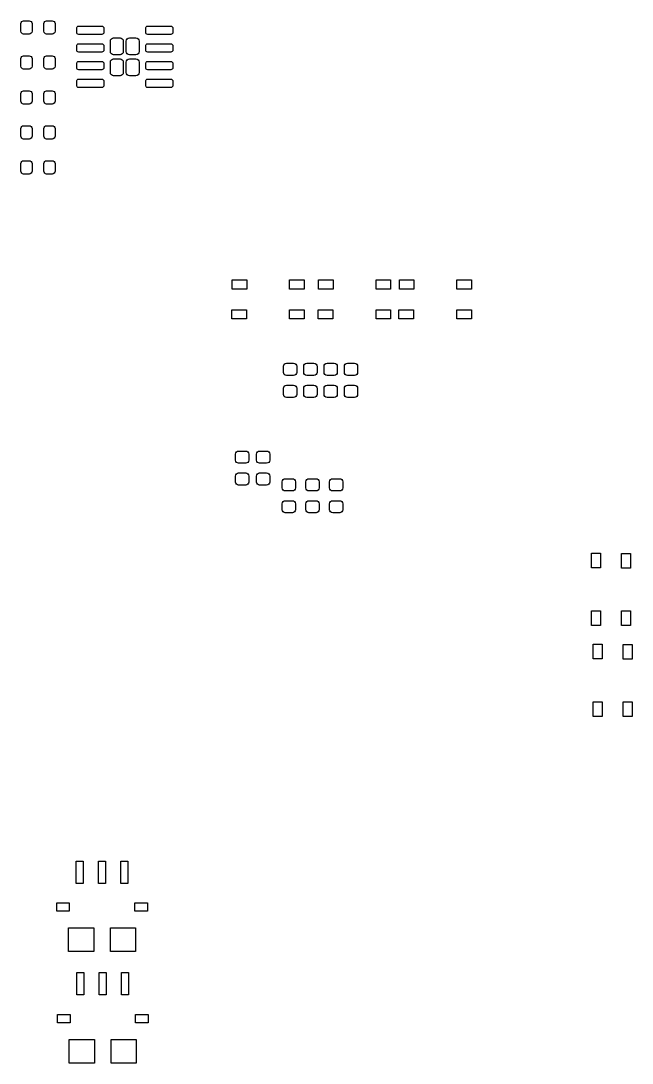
# Model space of a CAD drawing. Extents: x 4 to 11.01, y -6.32 to -1.07.
# Drawn here: x 5.769 to 7.495, y -4.37 to -1.425 of the extents above; entities that cross this region are included whole.
import ezdxf

# ---------------------------------------------------------------- set-up
doc = ezdxf.new("R2010")
doc.units = 0
doc.header["$MEASUREMENT"] = 0
doc.layers.add('BLACK', color=7, linetype='CONTINUOUS')

msp = doc.modelspace()

# ---------------------------------------------------------------- linework, layer by layer
at = {"layer": 'BLACK', "linetype": 'CONTINUOUS'}
for p, q in [((5.7687, -1.4333), (5.7693, -1.4303)), ((5.7687, -1.4549), (5.7687, -1.4333)), ((5.7693, -1.4303), (5.771, -1.4277)), ((5.771, -1.4277), (5.7736, -1.426)), ((5.7736, -1.426), (5.7766, -1.4254)), ((5.7766, -1.4254), (5.7923, -1.4254)), ((5.7923, -1.4254), (5.7953, -1.426)), ((5.7953, -1.426), (5.7979, -1.4277)), ((5.7979, -1.4277), (5.7996, -1.4303)), ((5.7996, -1.4303), (5.8002, -1.4333)), ((5.8002, -1.4333), (5.8002, -1.4549)), ((5.8337, -1.4333), (5.8343, -1.4303)), ((5.8337, -1.4549), (5.8337, -1.4333)), ((5.8343, -1.4303), (5.836, -1.4277)), ((5.836, -1.4277), (5.8385, -1.426)), ((5.8385, -1.426), (5.8415, -1.4254)), ((5.8415, -1.4254), (5.8573, -1.4254)), ((5.8573, -1.4254), (5.8603, -1.426)), ((5.8603, -1.426), (5.8629, -1.4277)), ((5.8629, -1.4277), (5.8646, -1.4303)), ((5.8646, -1.4303), (5.8652, -1.4333)), ((5.8652, -1.4333), (5.8652, -1.4549)), ((5.9268, -1.4438), (5.9281, -1.4419)), ((5.9281, -1.4419), (5.93, -1.4406)), ((5.93, -1.4406), (5.9323, -1.4402)), ((5.9323, -1.4402), (5.9972, -1.4402)), ((5.9972, -1.4402), (5.9995, -1.4406)), ((5.9995, -1.4406), (6.0014, -1.4419)), ((6.0014, -1.4419), (6.0027, -1.4438)), ((6.1217, -1.4438), (6.123, -1.4419)), ((6.123, -1.4419), (6.1249, -1.4406)), ((6.1249, -1.4406), (6.1272, -1.4402)), ((6.1272, -1.4402), (6.1921, -1.4402)), ((6.1921, -1.4402), (6.1944, -1.4406)), ((6.1944, -1.4406), (6.1963, -1.4419)), ((6.1963, -1.4419), (6.1976, -1.4438)), ((5.7693, -1.4579), (5.7687, -1.4549)), ((5.771, -1.4605), (5.7693, -1.4579)), ((5.7736, -1.4622), (5.771, -1.4605)), ((5.7766, -1.4628), (5.7736, -1.4622)), ((5.7923, -1.4628), (5.7766, -1.4628)), ((5.7953, -1.4622), (5.7923, -1.4628)), ((5.7979, -1.4605), (5.7953, -1.4622)), ((5.7996, -1.4579), (5.7979, -1.4605)), ((5.8002, -1.4549), (5.7996, -1.4579)), ((5.8343, -1.4579), (5.8337, -1.4549)), ((5.836, -1.4605), (5.8343, -1.4579)), ((5.8385, -1.4622), (5.836, -1.4605)), ((5.8415, -1.4628), (5.8385, -1.4622)), ((5.8573, -1.4628), (5.8415, -1.4628)), ((5.8603, -1.4622), (5.8573, -1.4628)), ((5.8629, -1.4605), (5.8603, -1.4622)), ((5.8646, -1.4579), (5.8629, -1.4605)), ((5.8652, -1.4549), (5.8646, -1.4579)), ((5.9264, -1.4461), (5.9268, -1.4438)), ((5.9264, -1.4579), (5.9264, -1.4461)), ((5.9268, -1.4601), (5.9264, -1.4579)), ((5.9281, -1.462), (5.9268, -1.4601)), ((5.93, -1.4633), (5.9281, -1.462)), ((5.9323, -1.4638), (5.93, -1.4633)), ((5.9972, -1.4638), (5.9323, -1.4638)), ((5.9995, -1.4633), (5.9972, -1.4638)), ((6.0014, -1.462), (5.9995, -1.4633)), ((6.0027, -1.4601), (6.0014, -1.462)), ((6.0027, -1.4438), (6.0031, -1.4461)), ((6.0031, -1.4579), (6.0027, -1.4601)), ((6.0031, -1.4461), (6.0031, -1.4579)), ((6.1213, -1.4461), (6.1217, -1.4438)), ((6.1213, -1.4579), (6.1213, -1.4461)), ((6.1217, -1.4601), (6.1213, -1.4579)), ((6.123, -1.462), (6.1217, -1.4601)), ((6.1249, -1.4633), (6.123, -1.462)), ((6.1272, -1.4638), (6.1249, -1.4633)), ((6.1921, -1.4638), (6.1272, -1.4638)), ((6.1944, -1.4633), (6.1921, -1.4638)), ((6.1963, -1.462), (6.1944, -1.4633)), ((6.1976, -1.4601), (6.1963, -1.462)), ((6.1976, -1.4438), (6.198, -1.4461)), ((6.198, -1.4579), (6.1976, -1.4601)), ((6.198, -1.4461), (6.198, -1.4579)), ((5.9264, -1.4961), (5.9268, -1.4938)), ((5.9264, -1.5079), (5.9264, -1.4961)), ((5.9268, -1.4938), (5.9281, -1.4919)), ((5.9281, -1.4919), (5.93, -1.4906)), ((5.93, -1.4906), (5.9323, -1.4902)), ((5.9323, -1.4902), (5.9972, -1.4902)), ((5.9972, -1.4902), (5.9995, -1.4906)), ((5.9995, -1.4906), (6.0014, -1.4919)), ((6.0014, -1.4919), (6.0027, -1.4938)), ((6.0027, -1.4938), (6.0031, -1.4961)), ((6.0031, -1.4961), (6.0031, -1.5079)), ((6.0217, -1.4827), (6.0223, -1.4792)), ((6.0217, -1.5122), (6.0217, -1.4827)), ((6.0223, -1.4792), (6.0243, -1.4763)), ((6.0243, -1.4763), (6.0272, -1.4743)), ((6.0272, -1.4743), (6.0307, -1.4736)), ((6.0307, -1.4736), (6.0488, -1.4736)), ((6.0488, -1.4736), (6.0523, -1.4743)), ((6.0523, -1.4743), (6.0552, -1.4763)), ((6.0552, -1.4763), (6.0572, -1.4792)), ((6.0572, -1.4792), (6.0579, -1.4827)), ((6.0579, -1.4827), (6.0579, -1.5122)), ((6.0665, -1.4827), (6.0672, -1.4792)), ((6.0665, -1.5122), (6.0665, -1.4827)), ((6.0672, -1.4792), (6.0692, -1.4763)), ((6.0692, -1.4763), (6.0721, -1.4743)), ((6.0721, -1.4743), (6.0756, -1.4736)), ((6.0756, -1.4736), (6.0937, -1.4736)), ((6.0937, -1.4736), (6.0972, -1.4743)), ((6.0972, -1.4743), (6.1001, -1.4763)), ((6.1001, -1.4763), (6.1021, -1.4792)), ((6.1021, -1.4792), (6.1028, -1.4827)), ((6.1028, -1.4827), (6.1028, -1.5122)), ((6.1213, -1.4961), (6.1217, -1.4938)), ((6.1213, -1.5079), (6.1213, -1.4961)), ((6.1217, -1.4938), (6.123, -1.4919)), ((6.123, -1.4919), (6.1249, -1.4906)), ((6.1249, -1.4906), (6.1272, -1.4902)), ((6.1272, -1.4902), (6.1921, -1.4902)), ((6.1921, -1.4902), (6.1944, -1.4906)), ((6.1944, -1.4906), (6.1963, -1.4919)), ((6.1963, -1.4919), (6.1976, -1.4938)), ((6.1976, -1.4938), (6.198, -1.4961)), ((6.198, -1.4961), (6.198, -1.5079)), ((5.7687, -1.5321), (5.7693, -1.5291)), ((5.7693, -1.5291), (5.771, -1.5265)), ((5.771, -1.5265), (5.7736, -1.5248)), ((5.7736, -1.5248), (5.7766, -1.5242)), ((5.7766, -1.5242), (5.7923, -1.5242)), ((5.7923, -1.5242), (5.7953, -1.5248)), ((5.7953, -1.5248), (5.7979, -1.5265)), ((5.7979, -1.5265), (5.7996, -1.5291)), ((5.7996, -1.5291), (5.8002, -1.5321)), ((5.8337, -1.5321), (5.8343, -1.5291)), ((5.8343, -1.5291), (5.836, -1.5265)), ((5.836, -1.5265), (5.8385, -1.5248)), ((5.8385, -1.5248), (5.8415, -1.5242)), ((5.8415, -1.5242), (5.8573, -1.5242)), ((5.8573, -1.5242), (5.8603, -1.5248)), ((5.8603, -1.5248), (5.8629, -1.5265)), ((5.8629, -1.5265), (5.8646, -1.5291)), ((5.8646, -1.5291), (5.8652, -1.5321)), ((5.9268, -1.5101), (5.9264, -1.5079)), ((5.9281, -1.512), (5.9268, -1.5101)), ((5.93, -1.5133), (5.9281, -1.512)), ((5.9323, -1.5138), (5.93, -1.5133)), ((5.9972, -1.5138), (5.9323, -1.5138)), ((5.9995, -1.5133), (5.9972, -1.5138)), ((6.0014, -1.512), (5.9995, -1.5133)), ((6.0027, -1.5101), (6.0014, -1.512)), ((6.0031, -1.5079), (6.0027, -1.5101)), ((6.0223, -1.5157), (6.0217, -1.5122)), ((6.0243, -1.5186), (6.0223, -1.5157)), ((6.0272, -1.5206), (6.0243, -1.5186)), ((6.0307, -1.5213), (6.0272, -1.5206)), ((6.0488, -1.5213), (6.0307, -1.5213)), ((6.0523, -1.5206), (6.0488, -1.5213)), ((6.0552, -1.5186), (6.0523, -1.5206)), ((6.0572, -1.5157), (6.0552, -1.5186)), ((6.0579, -1.5122), (6.0572, -1.5157)), ((6.0672, -1.5157), (6.0665, -1.5122)), ((6.0692, -1.5186), (6.0672, -1.5157)), ((6.0721, -1.5206), (6.0692, -1.5186)), ((6.0756, -1.5213), (6.0721, -1.5206)), ((6.0937, -1.5213), (6.0756, -1.5213)), ((6.0972, -1.5206), (6.0937, -1.5213)), ((6.1001, -1.5186), (6.0972, -1.5206)), ((6.1021, -1.5157), (6.1001, -1.5186)), ((6.1028, -1.5122), (6.1021, -1.5157)), ((6.1217, -1.5101), (6.1213, -1.5079)), ((6.123, -1.512), (6.1217, -1.5101)), ((6.1249, -1.5133), (6.123, -1.512)), ((6.1272, -1.5138), (6.1249, -1.5133)), ((6.1921, -1.5138), (6.1272, -1.5138)), ((6.1944, -1.5133), (6.1921, -1.5138)), ((6.1963, -1.512), (6.1944, -1.5133)), ((6.1976, -1.5101), (6.1963, -1.512)), ((6.198, -1.5079), (6.1976, -1.5101)), ((5.7687, -1.5537), (5.7687, -1.5321)), ((5.7693, -1.5568), (5.7687, -1.5537)), ((5.771, -1.5593), (5.7693, -1.5568)), ((5.7736, -1.561), (5.771, -1.5593)), ((5.7979, -1.5593), (5.7953, -1.561)), ((5.7996, -1.5568), (5.7979, -1.5593)), ((5.8002, -1.5537), (5.7996, -1.5568)), ((5.8002, -1.5321), (5.8002, -1.5537)), ((5.8337, -1.5537), (5.8337, -1.5321)), ((5.8343, -1.5568), (5.8337, -1.5537)), ((5.836, -1.5593), (5.8343, -1.5568)), ((5.8385, -1.561), (5.836, -1.5593)), ((5.8629, -1.5593), (5.8603, -1.561)), ((5.8646, -1.5568), (5.8629, -1.5593)), ((5.8652, -1.5537), (5.8646, -1.5568)), ((5.8652, -1.5321), (5.8652, -1.5537)), ((5.9264, -1.5461), (5.9268, -1.5438)), ((5.9264, -1.5579), (5.9264, -1.5461)), ((5.9268, -1.5601), (5.9264, -1.5579)), ((5.9268, -1.5438), (5.9281, -1.5419)), ((5.9281, -1.562), (5.9268, -1.5601)), ((5.9281, -1.5419), (5.93, -1.5406)), ((5.93, -1.5406), (5.9323, -1.5402)), ((5.9323, -1.5402), (5.9972, -1.5402)), ((5.9972, -1.5402), (5.9995, -1.5406)), ((5.9995, -1.5406), (6.0014, -1.5419)), ((6.0014, -1.5419), (6.0027, -1.5438)), ((6.0027, -1.5601), (6.0014, -1.562)), ((6.0027, -1.5438), (6.0031, -1.5461)), ((6.0031, -1.5579), (6.0027, -1.5601)), ((6.0031, -1.5461), (6.0031, -1.5579)), ((6.0217, -1.5417), (6.0223, -1.5383)), ((6.0217, -1.5713), (6.0217, -1.5417)), ((6.0223, -1.5383), (6.0243, -1.5353)), ((6.0243, -1.5353), (6.0272, -1.5334)), ((6.0272, -1.5334), (6.0307, -1.5327)), ((6.0307, -1.5327), (6.0488, -1.5327)), ((6.0488, -1.5327), (6.0523, -1.5334)), ((6.0523, -1.5334), (6.0552, -1.5353)), ((6.0552, -1.5353), (6.0572, -1.5383)), ((6.0572, -1.5383), (6.0579, -1.5417)), ((6.0579, -1.5417), (6.0579, -1.5713)), ((6.0665, -1.5417), (6.0672, -1.5383)), ((6.0665, -1.5713), (6.0665, -1.5417)), ((6.0672, -1.5383), (6.0692, -1.5353)), ((6.0692, -1.5353), (6.0721, -1.5334)), ((6.0721, -1.5334), (6.0756, -1.5327)), ((6.0756, -1.5327), (6.0937, -1.5327)), ((6.0937, -1.5327), (6.0972, -1.5334)), ((6.0972, -1.5334), (6.1001, -1.5353)), ((6.1001, -1.5353), (6.1021, -1.5383)), ((6.1021, -1.5383), (6.1028, -1.5417)), ((6.1028, -1.5417), (6.1028, -1.5713)), ((6.1213, -1.5461), (6.1217, -1.5438)), ((6.1213, -1.5579), (6.1213, -1.5461)), ((6.1217, -1.5601), (6.1213, -1.5579)), ((6.1217, -1.5438), (6.123, -1.5419)), ((6.123, -1.562), (6.1217, -1.5601)), ((6.123, -1.5419), (6.1249, -1.5406)), ((6.1249, -1.5406), (6.1272, -1.5402)), ((6.1272, -1.5402), (6.1921, -1.5402)), ((6.1921, -1.5402), (6.1944, -1.5406)), ((6.1944, -1.5406), (6.1963, -1.5419)), ((6.1963, -1.5419), (6.1976, -1.5438)), ((6.1976, -1.5601), (6.1963, -1.562)), ((6.1976, -1.5438), (6.198, -1.5461)), ((6.198, -1.5579), (6.1976, -1.5601)), ((6.198, -1.5461), (6.198, -1.5579)), ((5.7766, -1.5616), (5.7736, -1.561)), ((5.7923, -1.5616), (5.7766, -1.5616)), ((5.7953, -1.561), (5.7923, -1.5616)), ((5.8415, -1.5616), (5.8385, -1.561)), ((5.8573, -1.5616), (5.8415, -1.5616)), ((5.8603, -1.561), (5.8573, -1.5616)), ((5.93, -1.5633), (5.9281, -1.562)), ((5.9323, -1.5638), (5.93, -1.5633)), ((5.9972, -1.5638), (5.9323, -1.5638)), ((5.9995, -1.5633), (5.9972, -1.5638)), ((6.0014, -1.562), (5.9995, -1.5633)), ((6.0223, -1.5747), (6.0217, -1.5713)), ((6.0243, -1.5777), (6.0223, -1.5747)), ((6.0272, -1.5796), (6.0243, -1.5777)), ((6.0307, -1.5803), (6.0272, -1.5796)), ((6.0488, -1.5803), (6.0307, -1.5803)), ((6.0523, -1.5796), (6.0488, -1.5803)), ((6.0552, -1.5777), (6.0523, -1.5796)), ((6.0572, -1.5747), (6.0552, -1.5777)), ((6.0579, -1.5713), (6.0572, -1.5747)), ((6.0672, -1.5747), (6.0665, -1.5713)), ((6.0692, -1.5777), (6.0672, -1.5747)), ((6.0721, -1.5796), (6.0692, -1.5777)), ((6.0756, -1.5803), (6.0721, -1.5796)), ((6.0937, -1.5803), (6.0756, -1.5803)), ((6.0972, -1.5796), (6.0937, -1.5803)), ((6.1001, -1.5777), (6.0972, -1.5796)), ((6.1021, -1.5747), (6.1001, -1.5777)), ((6.1028, -1.5713), (6.1021, -1.5747)), ((6.1249, -1.5633), (6.123, -1.562)), ((6.1272, -1.5638), (6.1249, -1.5633)), ((6.1921, -1.5638), (6.1272, -1.5638)), ((6.1944, -1.5633), (6.1921, -1.5638)), ((6.1963, -1.562), (6.1944, -1.5633)), ((5.9264, -1.5961), (5.9268, -1.5938)), ((5.9264, -1.6079), (5.9264, -1.5961)), ((5.9268, -1.6101), (5.9264, -1.6079)), ((5.9268, -1.5938), (5.9281, -1.5919)), ((5.9281, -1.612), (5.9268, -1.6101)), ((5.9281, -1.5919), (5.93, -1.5906)), ((5.93, -1.6133), (5.9281, -1.612)), ((5.93, -1.5906), (5.9323, -1.5902)), ((5.9323, -1.6138), (5.93, -1.6133)), ((5.9323, -1.5902), (5.9972, -1.5902)), ((5.9972, -1.6138), (5.9323, -1.6138)), ((5.9972, -1.5902), (5.9995, -1.5906)), ((5.9995, -1.6133), (5.9972, -1.6138)), ((5.9995, -1.5906), (6.0014, -1.5919)), ((6.0014, -1.612), (5.9995, -1.6133)), ((6.0014, -1.5919), (6.0027, -1.5938)), ((6.0027, -1.6101), (6.0014, -1.612)), ((6.0027, -1.5938), (6.0031, -1.5961)), ((6.0031, -1.6079), (6.0027, -1.6101)), ((6.0031, -1.5961), (6.0031, -1.6079)), ((6.1213, -1.5961), (6.1217, -1.5938)), ((6.1213, -1.6079), (6.1213, -1.5961)), ((6.1217, -1.6101), (6.1213, -1.6079)), ((6.1217, -1.5938), (6.123, -1.5919)), ((6.123, -1.612), (6.1217, -1.6101)), ((6.123, -1.5919), (6.1249, -1.5906)), ((6.1249, -1.6133), (6.123, -1.612)), ((6.1249, -1.5906), (6.1272, -1.5902)), ((6.1272, -1.6138), (6.1249, -1.6133)), ((6.1272, -1.5902), (6.1921, -1.5902)), ((6.1921, -1.6138), (6.1272, -1.6138)), ((6.1921, -1.5902), (6.1944, -1.5906)), ((6.1944, -1.6133), (6.1921, -1.6138)), ((6.1944, -1.5906), (6.1963, -1.5919)), ((6.1963, -1.612), (6.1944, -1.6133)), ((6.1963, -1.5919), (6.1976, -1.5938)), ((6.1976, -1.6101), (6.1963, -1.612)), ((6.1976, -1.5938), (6.198, -1.5961)), ((6.198, -1.6079), (6.1976, -1.6101)), ((6.198, -1.5961), (6.198, -1.6079)), ((5.7687, -1.6309), (5.7693, -1.6279)), ((5.7687, -1.6526), (5.7687, -1.6309)), ((5.7693, -1.6279), (5.771, -1.6253)), ((5.771, -1.6253), (5.7736, -1.6236)), ((5.7736, -1.6236), (5.7766, -1.623)), ((5.7766, -1.623), (5.7923, -1.623)), ((5.7923, -1.623), (5.7953, -1.6236)), ((5.7953, -1.6236), (5.7979, -1.6253)), ((5.7979, -1.6253), (5.7996, -1.6279)), ((5.7996, -1.6279), (5.8002, -1.6309)), ((5.8002, -1.6309), (5.8002, -1.6526)), ((5.8337, -1.6309), (5.8343, -1.6279)), ((5.8337, -1.6526), (5.8337, -1.6309)), ((5.8343, -1.6279), (5.836, -1.6253)), ((5.836, -1.6253), (5.8385, -1.6236)), ((5.8385, -1.6236), (5.8415, -1.623)), ((5.8415, -1.623), (5.8573, -1.623)), ((5.8573, -1.623), (5.8603, -1.6236)), ((5.8603, -1.6236), (5.8629, -1.6253)), ((5.8629, -1.6253), (5.8646, -1.6279)), ((5.8646, -1.6279), (5.8652, -1.6309)), ((5.8652, -1.6309), (5.8652, -1.6526)), ((5.7693, -1.6556), (5.7687, -1.6526)), ((5.771, -1.6581), (5.7693, -1.6556)), ((5.7736, -1.6598), (5.771, -1.6581)), ((5.7766, -1.6604), (5.7736, -1.6598)), ((5.7923, -1.6604), (5.7766, -1.6604)), ((5.7953, -1.6598), (5.7923, -1.6604)), ((5.7979, -1.6581), (5.7953, -1.6598)), ((5.7996, -1.6556), (5.7979, -1.6581)), ((5.8002, -1.6526), (5.7996, -1.6556)), ((5.8343, -1.6556), (5.8337, -1.6526)), ((5.836, -1.6581), (5.8343, -1.6556)), ((5.8385, -1.6598), (5.836, -1.6581)), ((5.8415, -1.6604), (5.8385, -1.6598)), ((5.8573, -1.6604), (5.8415, -1.6604)), ((5.8603, -1.6598), (5.8573, -1.6604)), ((5.8629, -1.6581), (5.8603, -1.6598)), ((5.8646, -1.6556), (5.8629, -1.6581)), ((5.8652, -1.6526), (5.8646, -1.6556)), ((5.7687, -1.7297), (5.7693, -1.7267)), ((5.7687, -1.7514), (5.7687, -1.7297)), ((5.7693, -1.7267), (5.771, -1.7242)), ((5.771, -1.7242), (5.7736, -1.7224)), ((5.7736, -1.7224), (5.7766, -1.7219)), ((5.7766, -1.7219), (5.7923, -1.7219)), ((5.7923, -1.7219), (5.7953, -1.7224)), ((5.7953, -1.7224), (5.7979, -1.7242)), ((5.7979, -1.7242), (5.7996, -1.7267)), ((5.7996, -1.7267), (5.8002, -1.7297)), ((5.8002, -1.7297), (5.8002, -1.7514)), ((5.8337, -1.7297), (5.8343, -1.7267)), ((5.8337, -1.7514), (5.8337, -1.7297)), ((5.8343, -1.7267), (5.836, -1.7242)), ((5.836, -1.7242), (5.8385, -1.7224)), ((5.8385, -1.7224), (5.8415, -1.7219)), ((5.8415, -1.7219), (5.8573, -1.7219)), ((5.8573, -1.7219), (5.8603, -1.7224)), ((5.8603, -1.7224), (5.8629, -1.7242)), ((5.8629, -1.7242), (5.8646, -1.7267)), ((5.8646, -1.7267), (5.8652, -1.7297)), ((5.8652, -1.7297), (5.8652, -1.7514)), ((5.7693, -1.7544), (5.7687, -1.7514)), ((5.771, -1.7569), (5.7693, -1.7544)), ((5.7736, -1.7587), (5.771, -1.7569)), ((5.7766, -1.7593), (5.7736, -1.7587)), ((5.7923, -1.7593), (5.7766, -1.7593)), ((5.7953, -1.7587), (5.7923, -1.7593)), ((5.7979, -1.7569), (5.7953, -1.7587)), ((5.7996, -1.7544), (5.7979, -1.7569)), ((5.8002, -1.7514), (5.7996, -1.7544)), ((5.8343, -1.7544), (5.8337, -1.7514)), ((5.836, -1.7569), (5.8343, -1.7544)), ((5.8385, -1.7587), (5.836, -1.7569)), ((5.8415, -1.7593), (5.8385, -1.7587)), ((5.8573, -1.7593), (5.8415, -1.7593)), ((5.8603, -1.7587), (5.8573, -1.7593)), ((5.8629, -1.7569), (5.8603, -1.7587)), ((5.8646, -1.7544), (5.8629, -1.7569)), ((5.8652, -1.7514), (5.8646, -1.7544)), ((5.7687, -1.8285), (5.7693, -1.8255)), ((5.7693, -1.8255), (5.771, -1.823)), ((5.771, -1.823), (5.7736, -1.8213)), ((5.7736, -1.8213), (5.7766, -1.8207)), ((5.7766, -1.8207), (5.7923, -1.8207)), ((5.7923, -1.8207), (5.7953, -1.8213)), ((5.7953, -1.8213), (5.7979, -1.823)), ((5.7979, -1.823), (5.7996, -1.8255)), ((5.7996, -1.8255), (5.8002, -1.8285)), ((5.8337, -1.8285), (5.8343, -1.8255)), ((5.8343, -1.8255), (5.836, -1.823)), ((5.836, -1.823), (5.8385, -1.8213)), ((5.8385, -1.8213), (5.8415, -1.8207)), ((5.8415, -1.8207), (5.8573, -1.8207)), ((5.8573, -1.8207), (5.8603, -1.8213)), ((5.8603, -1.8213), (5.8629, -1.823)), ((5.8629, -1.823), (5.8646, -1.8255)), ((5.8646, -1.8255), (5.8652, -1.8285)), ((5.7687, -1.8502), (5.7687, -1.8285)), ((5.7693, -1.8532), (5.7687, -1.8502)), ((5.771, -1.8558), (5.7693, -1.8532)), ((5.7996, -1.8532), (5.7979, -1.8558)), ((5.8002, -1.8502), (5.7996, -1.8532)), ((5.8002, -1.8285), (5.8002, -1.8502)), ((5.8337, -1.8502), (5.8337, -1.8285)), ((5.8343, -1.8532), (5.8337, -1.8502)), ((5.836, -1.8558), (5.8343, -1.8532)), ((5.8646, -1.8532), (5.8629, -1.8558)), ((5.8652, -1.8502), (5.8646, -1.8532)), ((5.8652, -1.8285), (5.8652, -1.8502)), ((5.7736, -1.8575), (5.771, -1.8558)), ((5.7766, -1.8581), (5.7736, -1.8575)), ((5.7923, -1.8581), (5.7766, -1.8581)), ((5.7953, -1.8575), (5.7923, -1.8581)), ((5.7979, -1.8558), (5.7953, -1.8575)), ((5.8385, -1.8575), (5.836, -1.8558)), ((5.8415, -1.8581), (5.8385, -1.8575)), ((5.8573, -1.8581), (5.8415, -1.8581)), ((5.8603, -1.8575), (5.8573, -1.8581)), ((5.8629, -1.8558), (5.8603, -1.8575)), ((6.3652, -2.1831), (6.3652, -2.1575)), ((6.3652, -2.1575), (6.4065, -2.1575)), ((6.4065, -2.1575), (6.4065, -2.1831)), ((6.5276, -2.1831), (6.5276, -2.1575)), ((6.5276, -2.1575), (6.5689, -2.1575)), ((6.5689, -2.1575), (6.5689, -2.1831)), ((6.6093, -2.1831), (6.6093, -2.1575)), ((6.6093, -2.1575), (6.6506, -2.1575)), ((6.6506, -2.1575), (6.6506, -2.1831)), ((6.7717, -2.1831), (6.7717, -2.1575)), ((6.7717, -2.1575), (6.813, -2.1575)), ((6.813, -2.1575), (6.813, -2.1831)), ((6.8376, -2.1831), (6.8376, -2.1575)), ((6.8376, -2.1575), (6.8789, -2.1575)), ((6.8789, -2.1575), (6.8789, -2.1831)), ((7, -2.1831), (7, -2.1575)), ((7, -2.1575), (7.0413, -2.1575)), ((7.0413, -2.1575), (7.0413, -2.1831)), ((6.4065, -2.1831), (6.3652, -2.1831)), ((6.5689, -2.1831), (6.5276, -2.1831)), ((6.6506, -2.1831), (6.6093, -2.1831)), ((6.813, -2.1831), (6.7717, -2.1831)), ((6.8789, -2.1831), (6.8376, -2.1831)), ((7.0413, -2.1831), (7, -2.1831)), ((6.3642, -2.2677), (6.3642, -2.2421)), ((6.3642, -2.2421), (6.4055, -2.2421)), ((6.4055, -2.2421), (6.4055, -2.2677)), ((6.5276, -2.2677), (6.5276, -2.2421)), ((6.5276, -2.2421), (6.5689, -2.2421)), ((6.5689, -2.2421), (6.5689, -2.2677)), ((6.6083, -2.2677), (6.6083, -2.2421)), ((6.6083, -2.2421), (6.6496, -2.2421)), ((6.6496, -2.2421), (6.6496, -2.2677)), ((6.7717, -2.2677), (6.7717, -2.2421)), ((6.7717, -2.2421), (6.813, -2.2421)), ((6.813, -2.2421), (6.813, -2.2677)), ((6.8366, -2.2677), (6.8366, -2.2421)), ((6.8366, -2.2421), (6.878, -2.2421)), ((6.878, -2.2421), (6.878, -2.2677)), ((7, -2.2677), (7, -2.2421)), ((7, -2.2421), (7.0413, -2.2421)), ((7.0413, -2.2421), (7.0413, -2.2677)), ((6.4055, -2.2677), (6.3642, -2.2677)), ((6.5689, -2.2677), (6.5276, -2.2677)), ((6.6496, -2.2677), (6.6083, -2.2677)), ((6.813, -2.2677), (6.7717, -2.2677)), ((6.878, -2.2677), (6.8366, -2.2677)), ((7.0413, -2.2677), (7, -2.2677)), ((6.5103, -2.4013), (6.511, -2.398)), ((6.5103, -2.4186), (6.5103, -2.4013)), ((6.511, -2.398), (6.5128, -2.3952)), ((6.5128, -2.3952), (6.5156, -2.3934)), ((6.5156, -2.3934), (6.5189, -2.3927)), ((6.5189, -2.3927), (6.5391, -2.3927)), ((6.5391, -2.3927), (6.5424, -2.3934)), ((6.5424, -2.3934), (6.5452, -2.3952)), ((6.5452, -2.3952), (6.547, -2.398)), ((6.547, -2.398), (6.5477, -2.4013)), ((6.5477, -2.4013), (6.5477, -2.4186)), ((6.5677, -2.4013), (6.5683, -2.398)), ((6.5677, -2.4186), (6.5677, -2.4013)), ((6.5683, -2.398), (6.5702, -2.3952)), ((6.5702, -2.3952), (6.573, -2.3934)), ((6.573, -2.3934), (6.5763, -2.3927)), ((6.5763, -2.3927), (6.5964, -2.3927)), ((6.5964, -2.3927), (6.5997, -2.3934)), ((6.5997, -2.3934), (6.6025, -2.3952)), ((6.6025, -2.3952), (6.6044, -2.398)), ((6.6044, -2.398), (6.6051, -2.4013)), ((6.6051, -2.4013), (6.6051, -2.4186)), ((6.625, -2.4013), (6.6257, -2.398)), ((6.625, -2.4186), (6.625, -2.4013)), ((6.6257, -2.398), (6.6275, -2.3952)), ((6.6275, -2.3952), (6.6303, -2.3934)), ((6.6303, -2.3934), (6.6336, -2.3927)), ((6.6336, -2.3927), (6.6538, -2.3927)), ((6.6538, -2.3927), (6.6571, -2.3934)), ((6.6571, -2.3934), (6.6599, -2.3952)), ((6.6599, -2.3952), (6.6617, -2.398)), ((6.6617, -2.398), (6.6624, -2.4013)), ((6.6624, -2.4013), (6.6624, -2.4186)), ((6.6823, -2.4013), (6.683, -2.398)), ((6.6823, -2.4186), (6.6823, -2.4013)), ((6.683, -2.398), (6.6849, -2.3952)), ((6.6849, -2.3952), (6.6877, -2.3934)), ((6.6877, -2.3934), (6.691, -2.3927)), ((6.691, -2.3927), (6.7111, -2.3927)), ((6.7111, -2.3927), (6.7144, -2.3934)), ((6.7144, -2.3934), (6.7172, -2.3952)), ((6.7172, -2.3952), (6.7191, -2.398)), ((6.7191, -2.398), (6.7198, -2.4013)), ((6.7198, -2.4013), (6.7198, -2.4186)), ((6.511, -2.4218), (6.5103, -2.4186)), ((6.5128, -2.4246), (6.511, -2.4218)), ((6.5156, -2.4265), (6.5128, -2.4246)), ((6.5189, -2.4272), (6.5156, -2.4265)), ((6.5391, -2.4272), (6.5189, -2.4272)), ((6.5424, -2.4265), (6.5391, -2.4272)), ((6.5452, -2.4246), (6.5424, -2.4265)), ((6.547, -2.4218), (6.5452, -2.4246)), ((6.5477, -2.4186), (6.547, -2.4218)), ((6.5683, -2.4218), (6.5677, -2.4186)), ((6.5702, -2.4246), (6.5683, -2.4218)), ((6.573, -2.4265), (6.5702, -2.4246)), ((6.5763, -2.4272), (6.573, -2.4265)), ((6.5964, -2.4272), (6.5763, -2.4272)), ((6.5997, -2.4265), (6.5964, -2.4272)), ((6.6025, -2.4246), (6.5997, -2.4265)), ((6.6044, -2.4218), (6.6025, -2.4246)), ((6.6051, -2.4186), (6.6044, -2.4218)), ((6.6257, -2.4218), (6.625, -2.4186)), ((6.6275, -2.4246), (6.6257, -2.4218)), ((6.6303, -2.4265), (6.6275, -2.4246)), ((6.6336, -2.4272), (6.6303, -2.4265)), ((6.6538, -2.4272), (6.6336, -2.4272)), ((6.6571, -2.4265), (6.6538, -2.4272)), ((6.6599, -2.4246), (6.6571, -2.4265)), ((6.6617, -2.4218), (6.6599, -2.4246)), ((6.6624, -2.4186), (6.6617, -2.4218)), ((6.683, -2.4218), (6.6823, -2.4186)), ((6.6849, -2.4246), (6.683, -2.4218)), ((6.6877, -2.4265), (6.6849, -2.4246)), ((6.691, -2.4272), (6.6877, -2.4265)), ((6.7111, -2.4272), (6.691, -2.4272)), ((6.7144, -2.4265), (6.7111, -2.4272)), ((6.7172, -2.4246), (6.7144, -2.4265)), ((6.7191, -2.4218), (6.7172, -2.4246)), ((6.7198, -2.4186), (6.7191, -2.4218)), ((6.5103, -2.4633), (6.511, -2.46)), ((6.5103, -2.4806), (6.5103, -2.4633)), ((6.511, -2.46), (6.5128, -2.4572)), ((6.5128, -2.4572), (6.5156, -2.4554)), ((6.5156, -2.4554), (6.5189, -2.4547)), ((6.5189, -2.4547), (6.5391, -2.4547)), ((6.5391, -2.4547), (6.5424, -2.4554)), ((6.5424, -2.4554), (6.5452, -2.4572)), ((6.5452, -2.4572), (6.547, -2.46)), ((6.547, -2.46), (6.5477, -2.4633)), ((6.5477, -2.4633), (6.5477, -2.4806)), ((6.5677, -2.4633), (6.5683, -2.46)), ((6.5677, -2.4806), (6.5677, -2.4633)), ((6.5683, -2.46), (6.5702, -2.4572)), ((6.5702, -2.4572), (6.573, -2.4554)), ((6.573, -2.4554), (6.5763, -2.4547)), ((6.5763, -2.4547), (6.5964, -2.4547)), ((6.5964, -2.4547), (6.5997, -2.4554)), ((6.5997, -2.4554), (6.6025, -2.4572)), ((6.6025, -2.4572), (6.6044, -2.46)), ((6.6044, -2.46), (6.6051, -2.4633)), ((6.6051, -2.4633), (6.6051, -2.4806)), ((6.625, -2.4633), (6.6257, -2.46)), ((6.625, -2.4806), (6.625, -2.4633)), ((6.6257, -2.46), (6.6275, -2.4572)), ((6.6275, -2.4572), (6.6303, -2.4554)), ((6.6303, -2.4554), (6.6336, -2.4547)), ((6.6336, -2.4547), (6.6538, -2.4547)), ((6.6538, -2.4547), (6.6571, -2.4554)), ((6.6571, -2.4554), (6.6599, -2.4572)), ((6.6599, -2.4572), (6.6617, -2.46)), ((6.6617, -2.46), (6.6624, -2.4633)), ((6.6624, -2.4633), (6.6624, -2.4806)), ((6.6823, -2.4633), (6.683, -2.46)), ((6.6823, -2.4806), (6.6823, -2.4633)), ((6.683, -2.46), (6.6849, -2.4572)), ((6.6849, -2.4572), (6.6877, -2.4554)), ((6.6877, -2.4554), (6.691, -2.4547)), ((6.691, -2.4547), (6.7111, -2.4547)), ((6.7111, -2.4547), (6.7144, -2.4554)), ((6.7144, -2.4554), (6.7172, -2.4572)), ((6.7172, -2.4572), (6.7191, -2.46)), ((6.7191, -2.46), (6.7198, -2.4633)), ((6.7198, -2.4633), (6.7198, -2.4806)), ((6.511, -2.4839), (6.5103, -2.4806)), ((6.5128, -2.4867), (6.511, -2.4839)), ((6.5156, -2.4885), (6.5128, -2.4867)), ((6.5189, -2.4892), (6.5156, -2.4885)), ((6.5391, -2.4892), (6.5189, -2.4892)), ((6.5424, -2.4885), (6.5391, -2.4892)), ((6.5452, -2.4867), (6.5424, -2.4885)), ((6.547, -2.4839), (6.5452, -2.4867)), ((6.5477, -2.4806), (6.547, -2.4839)), ((6.5683, -2.4839), (6.5677, -2.4806)), ((6.5702, -2.4867), (6.5683, -2.4839)), ((6.573, -2.4885), (6.5702, -2.4867)), ((6.5763, -2.4892), (6.573, -2.4885)), ((6.5964, -2.4892), (6.5763, -2.4892)), ((6.5997, -2.4885), (6.5964, -2.4892)), ((6.6025, -2.4867), (6.5997, -2.4885)), ((6.6044, -2.4839), (6.6025, -2.4867)), ((6.6051, -2.4806), (6.6044, -2.4839)), ((6.6257, -2.4839), (6.625, -2.4806)), ((6.6275, -2.4867), (6.6257, -2.4839)), ((6.6303, -2.4885), (6.6275, -2.4867)), ((6.6336, -2.4892), (6.6303, -2.4885)), ((6.6538, -2.4892), (6.6336, -2.4892)), ((6.6571, -2.4885), (6.6538, -2.4892)), ((6.6599, -2.4867), (6.6571, -2.4885)), ((6.6617, -2.4839), (6.6599, -2.4867)), ((6.6624, -2.4806), (6.6617, -2.4839)), ((6.683, -2.4839), (6.6823, -2.4806)), ((6.6849, -2.4867), (6.683, -2.4839)), ((6.6877, -2.4885), (6.6849, -2.4867)), ((6.691, -2.4892), (6.6877, -2.4885)), ((6.7111, -2.4892), (6.691, -2.4892)), ((6.7144, -2.4885), (6.7111, -2.4892)), ((6.7172, -2.4867), (6.7144, -2.4885)), ((6.7191, -2.4839), (6.7172, -2.4867)), ((6.7198, -2.4806), (6.7191, -2.4839)), ((6.375, -2.6494), (6.3757, -2.6461)), ((6.375, -2.6666), (6.375, -2.6494)), ((6.3757, -2.6461), (6.3775, -2.6433)), ((6.3775, -2.6433), (6.3803, -2.6414)), ((6.3803, -2.6414), (6.3836, -2.6407)), ((6.3836, -2.6407), (6.4038, -2.6407)), ((6.4038, -2.6407), (6.4071, -2.6414)), ((6.4071, -2.6414), (6.4099, -2.6433)), ((6.4099, -2.6433), (6.4117, -2.6461)), ((6.4117, -2.6461), (6.4124, -2.6494)), ((6.4124, -2.6494), (6.4124, -2.6666)), ((6.4341, -2.6494), (6.4347, -2.6461)), ((6.4341, -2.6666), (6.4341, -2.6494)), ((6.4347, -2.6461), (6.4366, -2.6433)), ((6.4366, -2.6433), (6.4394, -2.6414)), ((6.4394, -2.6414), (6.4427, -2.6407)), ((6.4427, -2.6407), (6.4628, -2.6407)), ((6.4628, -2.6407), (6.4661, -2.6414)), ((6.4661, -2.6414), (6.4689, -2.6433)), ((6.4689, -2.6433), (6.4708, -2.6461)), ((6.4708, -2.6461), (6.4715, -2.6494)), ((6.4715, -2.6494), (6.4715, -2.6666)), ((6.3757, -2.6699), (6.375, -2.6666)), ((6.3775, -2.6727), (6.3757, -2.6699)), ((6.3803, -2.6745), (6.3775, -2.6727)), ((6.3836, -2.6752), (6.3803, -2.6745)), ((6.4038, -2.6752), (6.3836, -2.6752)), ((6.4071, -2.6745), (6.4038, -2.6752)), ((6.4099, -2.6727), (6.4071, -2.6745)), ((6.4117, -2.6699), (6.4099, -2.6727)), ((6.4124, -2.6666), (6.4117, -2.6699)), ((6.4347, -2.6699), (6.4341, -2.6666)), ((6.4366, -2.6727), (6.4347, -2.6699)), ((6.4394, -2.6745), (6.4366, -2.6727)), ((6.4427, -2.6752), (6.4394, -2.6745)), ((6.4628, -2.6752), (6.4427, -2.6752)), ((6.4661, -2.6745), (6.4628, -2.6752)), ((6.4689, -2.6727), (6.4661, -2.6745)), ((6.4708, -2.6699), (6.4689, -2.6727)), ((6.4715, -2.6666), (6.4708, -2.6699)), ((6.375, -2.7114), (6.3757, -2.7081)), ((6.3757, -2.7081), (6.3775, -2.7053)), ((6.3775, -2.7053), (6.3803, -2.7034)), ((6.3803, -2.7034), (6.3836, -2.7028)), ((6.3836, -2.7028), (6.4038, -2.7028)), ((6.4038, -2.7028), (6.4071, -2.7034)), ((6.4071, -2.7034), (6.4099, -2.7053)), ((6.4099, -2.7053), (6.4117, -2.7081)), ((6.4117, -2.7081), (6.4124, -2.7114)), ((6.4341, -2.7114), (6.4347, -2.7081)), ((6.4347, -2.7081), (6.4366, -2.7053)), ((6.4366, -2.7053), (6.4394, -2.7034)), ((6.4394, -2.7034), (6.4427, -2.7028)), ((6.4427, -2.7028), (6.4628, -2.7028)), ((6.4628, -2.7028), (6.4661, -2.7034)), ((6.4661, -2.7034), (6.4689, -2.7053)), ((6.4689, -2.7053), (6.4708, -2.7081)), ((6.4708, -2.7081), (6.4715, -2.7114)), ((6.375, -2.7286), (6.375, -2.7114)), ((6.3757, -2.7319), (6.375, -2.7286)), ((6.3775, -2.7347), (6.3757, -2.7319)), ((6.3803, -2.7365), (6.3775, -2.7347)), ((6.3836, -2.7372), (6.3803, -2.7365)), ((6.4038, -2.7372), (6.3836, -2.7372)), ((6.4071, -2.7365), (6.4038, -2.7372)), ((6.4099, -2.7347), (6.4071, -2.7365)), ((6.4117, -2.7319), (6.4099, -2.7347)), ((6.4124, -2.7286), (6.4117, -2.7319)), ((6.4124, -2.7114), (6.4124, -2.7286)), ((6.4341, -2.7286), (6.4341, -2.7114)), ((6.4347, -2.7319), (6.4341, -2.7286)), ((6.4366, -2.7347), (6.4347, -2.7319)), ((6.4394, -2.7365), (6.4366, -2.7347)), ((6.4427, -2.7372), (6.4394, -2.7365)), ((6.4628, -2.7372), (6.4427, -2.7372)), ((6.4661, -2.7365), (6.4628, -2.7372)), ((6.4689, -2.7347), (6.4661, -2.7365)), ((6.4708, -2.7319), (6.4689, -2.7347)), ((6.4715, -2.7286), (6.4708, -2.7319)), ((6.4715, -2.7114), (6.4715, -2.7286)), ((6.5069, -2.7276), (6.5075, -2.7243)), ((6.5069, -2.7448), (6.5069, -2.7276)), ((6.5075, -2.7243), (6.5094, -2.7215)), ((6.5094, -2.7215), (6.5122, -2.7197)), ((6.5122, -2.7197), (6.5155, -2.719)), ((6.5155, -2.719), (6.5357, -2.719)), ((6.5357, -2.719), (6.539, -2.7197)), ((6.539, -2.7197), (6.5418, -2.7215)), ((6.5418, -2.7215), (6.5436, -2.7243)), ((6.5436, -2.7243), (6.5443, -2.7276)), ((6.5443, -2.7276), (6.5443, -2.7448)), ((6.5738, -2.7276), (6.5745, -2.7243)), ((6.5738, -2.7448), (6.5738, -2.7276)), ((6.5745, -2.7243), (6.5763, -2.7215)), ((6.5763, -2.7215), (6.5791, -2.7197)), ((6.5791, -2.7197), (6.5824, -2.719)), ((6.5824, -2.719), (6.6026, -2.719)), ((6.6026, -2.719), (6.6059, -2.7197)), ((6.6059, -2.7197), (6.6087, -2.7215)), ((6.6087, -2.7215), (6.6106, -2.7243)), ((6.6106, -2.7243), (6.6112, -2.7276)), ((6.6112, -2.7276), (6.6112, -2.7448)), ((6.6407, -2.7276), (6.6414, -2.7243)), ((6.6407, -2.7448), (6.6407, -2.7276)), ((6.6414, -2.7243), (6.6433, -2.7215)), ((6.6433, -2.7215), (6.6461, -2.7197)), ((6.6461, -2.7197), (6.6494, -2.719)), ((6.6494, -2.719), (6.6695, -2.719)), ((6.6695, -2.719), (6.6728, -2.7197)), ((6.6728, -2.7197), (6.6756, -2.7215)), ((6.6756, -2.7215), (6.6775, -2.7243)), ((6.6775, -2.7243), (6.6781, -2.7276)), ((6.6781, -2.7276), (6.6781, -2.7448)), ((6.5075, -2.7481), (6.5069, -2.7448)), ((6.5094, -2.7509), (6.5075, -2.7481)), ((6.5122, -2.7528), (6.5094, -2.7509)), ((6.5155, -2.7534), (6.5122, -2.7528)), ((6.5357, -2.7534), (6.5155, -2.7534)), ((6.539, -2.7528), (6.5357, -2.7534)), ((6.5418, -2.7509), (6.539, -2.7528)), ((6.5436, -2.7481), (6.5418, -2.7509)), ((6.5443, -2.7448), (6.5436, -2.7481)), ((6.5745, -2.7481), (6.5738, -2.7448)), ((6.5763, -2.7509), (6.5745, -2.7481)), ((6.5791, -2.7528), (6.5763, -2.7509)), ((6.5824, -2.7534), (6.5791, -2.7528)), ((6.6026, -2.7534), (6.5824, -2.7534)), ((6.6059, -2.7528), (6.6026, -2.7534)), ((6.6087, -2.7509), (6.6059, -2.7528)), ((6.6106, -2.7481), (6.6087, -2.7509)), ((6.6112, -2.7448), (6.6106, -2.7481)), ((6.6414, -2.7481), (6.6407, -2.7448)), ((6.6433, -2.7509), (6.6414, -2.7481)), ((6.6461, -2.7528), (6.6433, -2.7509)), ((6.6494, -2.7534), (6.6461, -2.7528)), ((6.6695, -2.7534), (6.6494, -2.7534)), ((6.6728, -2.7528), (6.6695, -2.7534)), ((6.6756, -2.7509), (6.6728, -2.7528)), ((6.6775, -2.7481), (6.6756, -2.7509)), ((6.6781, -2.7448), (6.6775, -2.7481)), ((6.5069, -2.7896), (6.5075, -2.7863)), ((6.5069, -2.8068), (6.5069, -2.7896)), ((6.5075, -2.7863), (6.5094, -2.7835)), ((6.5094, -2.7835), (6.5122, -2.7817)), ((6.5122, -2.7817), (6.5155, -2.781)), ((6.5155, -2.781), (6.5357, -2.781)), ((6.5357, -2.781), (6.539, -2.7817)), ((6.539, -2.7817), (6.5418, -2.7835)), ((6.5418, -2.7835), (6.5436, -2.7863)), ((6.5436, -2.7863), (6.5443, -2.7896)), ((6.5443, -2.7896), (6.5443, -2.8068)), ((6.5738, -2.7896), (6.5745, -2.7863)), ((6.5738, -2.8068), (6.5738, -2.7896)), ((6.5745, -2.7863), (6.5763, -2.7835)), ((6.5763, -2.7835), (6.5791, -2.7817)), ((6.5791, -2.7817), (6.5824, -2.781)), ((6.5824, -2.781), (6.6026, -2.781)), ((6.6026, -2.781), (6.6059, -2.7817)), ((6.6059, -2.7817), (6.6087, -2.7835)), ((6.6087, -2.7835), (6.6106, -2.7863)), ((6.6106, -2.7863), (6.6112, -2.7896)), ((6.6112, -2.7896), (6.6112, -2.8068)), ((6.6407, -2.7896), (6.6414, -2.7863)), ((6.6407, -2.8068), (6.6407, -2.7896)), ((6.6414, -2.7863), (6.6433, -2.7835)), ((6.6433, -2.7835), (6.6461, -2.7817)), ((6.6461, -2.7817), (6.6494, -2.781)), ((6.6494, -2.781), (6.6695, -2.781)), ((6.6695, -2.781), (6.6728, -2.7817)), ((6.6728, -2.7817), (6.6756, -2.7835)), ((6.6756, -2.7835), (6.6775, -2.7863)), ((6.6775, -2.7863), (6.6781, -2.7896)), ((6.6781, -2.7896), (6.6781, -2.8068)), ((6.5075, -2.8101), (6.5069, -2.8068)), ((6.5094, -2.8129), (6.5075, -2.8101)), ((6.5122, -2.8148), (6.5094, -2.8129)), ((6.5155, -2.8155), (6.5122, -2.8148)), ((6.5357, -2.8155), (6.5155, -2.8155)), ((6.539, -2.8148), (6.5357, -2.8155)), ((6.5418, -2.8129), (6.539, -2.8148)), ((6.5436, -2.8101), (6.5418, -2.8129)), ((6.5443, -2.8068), (6.5436, -2.8101)), ((6.5745, -2.8101), (6.5738, -2.8068)), ((6.5763, -2.8129), (6.5745, -2.8101)), ((6.5791, -2.8148), (6.5763, -2.8129)), ((6.5824, -2.8155), (6.5791, -2.8148)), ((6.6026, -2.8155), (6.5824, -2.8155)), ((6.6059, -2.8148), (6.6026, -2.8155)), ((6.6087, -2.8129), (6.6059, -2.8148)), ((6.6106, -2.8101), (6.6087, -2.8129)), ((6.6112, -2.8068), (6.6106, -2.8101)), ((6.6414, -2.8101), (6.6407, -2.8068)), ((6.6433, -2.8129), (6.6414, -2.8101)), ((6.6461, -2.8148), (6.6433, -2.8129)), ((6.6494, -2.8155), (6.6461, -2.8148)), ((6.6695, -2.8155), (6.6494, -2.8155)), ((6.6728, -2.8148), (6.6695, -2.8155)), ((6.6756, -2.8129), (6.6728, -2.8148)), ((6.6775, -2.8101), (6.6756, -2.8129)), ((6.6781, -2.8068), (6.6775, -2.8101)), ((7.3799, -2.9705), (7.3799, -2.9291)), ((7.3799, -2.9291), (7.4055, -2.9291)), ((7.4055, -2.9291), (7.4055, -2.9705)), ((7.4646, -2.9715), (7.4646, -2.9301)), ((7.4646, -2.9301), (7.4902, -2.9301)), ((7.4902, -2.9301), (7.4902, -2.9715)), ((7.4055, -2.9705), (7.3799, -2.9705)), ((7.4902, -2.9715), (7.4646, -2.9715)), ((7.3799, -3.1339), (7.3799, -3.0925)), ((7.3799, -3.0925), (7.4055, -3.0925)), ((7.4055, -3.0925), (7.4055, -3.1339)), ((7.4646, -3.1339), (7.4646, -3.0925)), ((7.4646, -3.0925), (7.4902, -3.0925)), ((7.4902, -3.0925), (7.4902, -3.1339)), ((7.4055, -3.1339), (7.3799, -3.1339)), ((7.4902, -3.1339), (7.4646, -3.1339)), ((7.3848, -3.2274), (7.3848, -3.186)), ((7.3848, -3.186), (7.4104, -3.186)), ((7.4104, -3.186), (7.4104, -3.2274)), ((7.4695, -3.2283), (7.4695, -3.187)), ((7.4695, -3.187), (7.4951, -3.187)), ((7.4951, -3.187), (7.4951, -3.2283)), ((7.4104, -3.2274), (7.3848, -3.2274)), ((7.4951, -3.2283), (7.4695, -3.2283)), ((7.3848, -3.3907), (7.3848, -3.3494)), ((7.3848, -3.3494), (7.4104, -3.3494)), ((7.4104, -3.3494), (7.4104, -3.3907)), ((7.4695, -3.3907), (7.4695, -3.3494)), ((7.4695, -3.3494), (7.4951, -3.3494)), ((7.4951, -3.3494), (7.4951, -3.3907)), ((7.4104, -3.3907), (7.3848, -3.3907)), ((7.4951, -3.3907), (7.4695, -3.3907)), ((5.9252, -3.8622), (5.9252, -3.7992)), ((5.9252, -3.7992), (5.9449, -3.7992)), ((5.9449, -3.7992), (5.9449, -3.8622)), ((5.9882, -3.8622), (5.9882, -3.7992)), ((5.9882, -3.7992), (6.0079, -3.7992)), ((6.0079, -3.7992), (6.0079, -3.8622)), ((6.0512, -3.8622), (6.0512, -3.7992)), ((6.0512, -3.7992), (6.0709, -3.7992)), ((6.0709, -3.7992), (6.0709, -3.8622)), ((5.9449, -3.8622), (5.9252, -3.8622)), ((6.0079, -3.8622), (5.9882, -3.8622)), ((6.0709, -3.8622), (6.0512, -3.8622)), ((5.8701, -3.9409), (5.8701, -3.9173)), ((5.8701, -3.9173), (5.9055, -3.9173)), ((5.9055, -3.9409), (5.8701, -3.9409)), ((5.9055, -3.9173), (5.9055, -3.9409)), ((6.0906, -3.9409), (6.0906, -3.9173)), ((6.0906, -3.9173), (6.126, -3.9173)), ((6.126, -3.9409), (6.0906, -3.9409)), ((6.126, -3.9173), (6.126, -3.9409)), ((5.9035, -4.0551), (5.9035, -3.9882)), ((5.9035, -3.9882), (5.9744, -3.9882)), ((5.9744, -3.9882), (5.9744, -4.0551)), ((6.0217, -4.0551), (6.0217, -3.9882)), ((6.0217, -3.9882), (6.0925, -3.9882)), ((6.0925, -3.9882), (6.0925, -4.0551)), ((5.9744, -4.0551), (5.9035, -4.0551)), ((6.0925, -4.0551), (6.0217, -4.0551)), ((5.9272, -4.1772), (5.9272, -4.1142)), ((5.9272, -4.1142), (5.9469, -4.1142)), ((5.9469, -4.1142), (5.9469, -4.1772)), ((5.9902, -4.1772), (5.9902, -4.1142)), ((5.9902, -4.1142), (6.0098, -4.1142)), ((6.0098, -4.1142), (6.0098, -4.1772)), ((6.0531, -4.1772), (6.0531, -4.1142)), ((6.0531, -4.1142), (6.0728, -4.1142)), ((6.0728, -4.1142), (6.0728, -4.1772)), ((5.9469, -4.1772), (5.9272, -4.1772)), ((6.0098, -4.1772), (5.9902, -4.1772)), ((6.0728, -4.1772), (6.0531, -4.1772)), ((5.872, -4.2559), (5.872, -4.2323)), ((5.872, -4.2323), (5.9075, -4.2323)), ((5.9075, -4.2323), (5.9075, -4.2559)), ((6.0925, -4.2559), (6.0925, -4.2323)), ((6.0925, -4.2323), (6.128, -4.2323)), ((6.128, -4.2323), (6.128, -4.2559)), ((5.9075, -4.2559), (5.872, -4.2559)), ((6.128, -4.2559), (6.0925, -4.2559)), ((5.9055, -4.3701), (5.9055, -4.3031)), ((5.9055, -4.3031), (5.9764, -4.3031)), ((5.9764, -4.3031), (5.9764, -4.3701)), ((6.0236, -4.3701), (6.0236, -4.3031)), ((6.0236, -4.3031), (6.0945, -4.3031)), ((6.0945, -4.3031), (6.0945, -4.3701)), ((5.9764, -4.3701), (5.9055, -4.3701)), ((6.0945, -4.3701), (6.0236, -4.3701))]:
    msp.add_line(p, q, dxfattribs=at)

doc.saveas('drawing.dxf')
